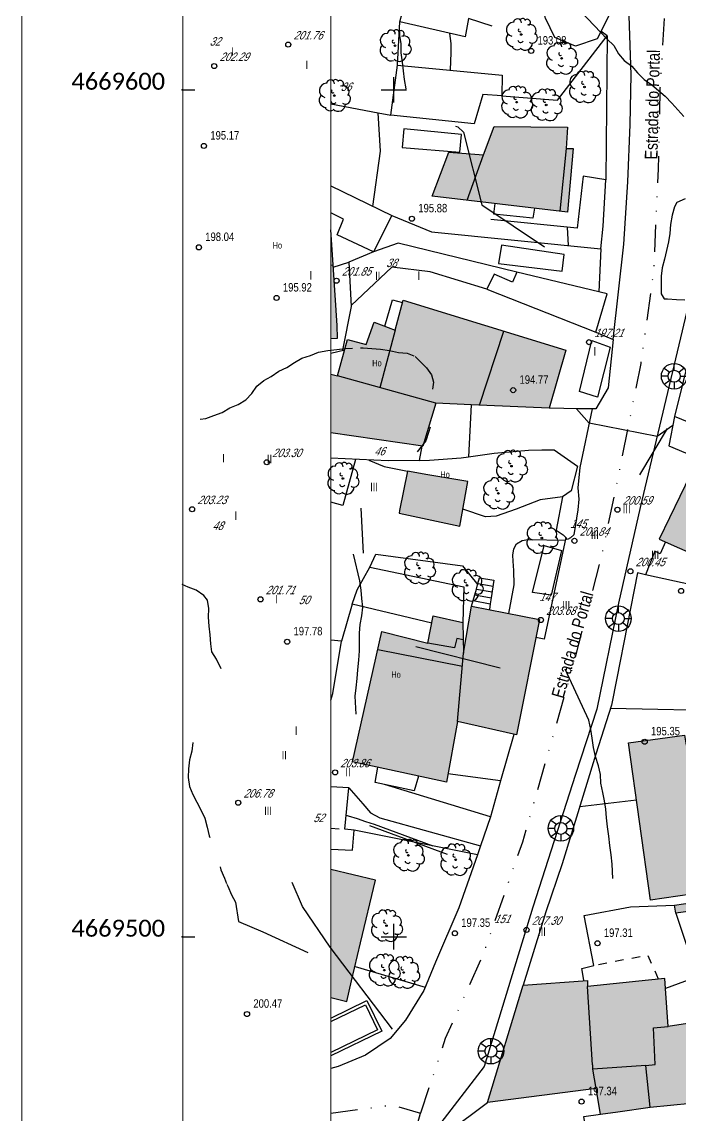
# Model space of a CAD drawing. Header units: metres. Extents: x 523256 to 524015, y 4669220 to 4669814.
# Drawn here: x 523256.1 to 523333.8, y 4669478.9 to 4669608 of the extents above; entities that cross this region are included whole.
import ezdxf
from ezdxf.enums import TextEntityAlignment as Align

# ---------------------------------------------------------------- set-up
doc = ezdxf.new("R2010")
doc.units = ezdxf.units.M
doc.header["$MEASUREMENT"] = 0
doc.header["$PDSIZE"] = -1
doc.linetypes.add('DISCONT', pattern=[2, 1, -1])
doc.linetypes.add('MORSE_D', pattern=[31.75, 12.7, -6.35, 0, -6.35, 0, -6.35])
for name, color, linetype in [('031006 Cota terreno', 9, 'Continuous'), ('031007 Cota edificio', 7, 'Continuous'), ('032011 Curva cada 1 m', 40, 'Continuous'), ('032015 Curva cada 5 m', 34, 'Continuous'), ('033006 Texto cota terreno', 9, 'Continuous'), ('033007 Texto cota edificio', 9, 'Continuous'), ('042013 Piscina', 4, 'Continuous'), ('052001 Edificacion', 2, 'Continuous'), ('052004 Porche Tejavana', 7, 'Continuous'), ('052006 Division alturas', 9, 'Continuous'), ('052007 Medianera principal', 7, 'Continuous'), ('052016 Cobertizo', 7, 'Continuous'), ('052019 Cubierta edificio auxiliar', 9, 'DISCONT'), ('052020 Edificacion alero', 2, 'Continuous'), ('052024 Horreo', 7, 'Continuous'), ('052027 Edificacion por pie_alero', 2, 'Continuous'), ('052028 Edificacion pie nuevo', 2, 'Continuous'), ('053000 Textos varios', 7, 'Continuous'), ('053006 Texto altura edificio', 7, 'Continuous'), ('053009 Texto altura edificio predominante', 7, 'Continuous'), ('063001 Texto via urbana', 7, 'Continuous'), ('063002 Texto portal', 7, 'Continuous'), ('072001 Borde aglomerado u hormigon', 7, 'Continuous'), ('072004 Bordillo Acera', 1, 'Continuous'), ('072013 Escaleras', 1, 'Continuous'), ('072027 Pavimento', 9, 'Continuous'), ('082002 Muro Tapia', 6, 'Continuous'), ('082003 Puerta', 7, 'Continuous'), ('101001 Arbol', 3, 'Continuous'), ('102006 Seto', 3, 'SETO'), ('141001 Farola baculo', 7, 'Continuous'), ('202001 Eje Calle', 254, 'MORSE_D'), ('990001 Sombreados', 7, 'Continuous'), ('992007 Cuadricula', 7, 'Continuous'), ('993007 Textos cuadricula', 7, 'Continuous')]:
    doc.layers.add(name, color=color, linetype=linetype)
doc.layers.add('992006 Lineas cajetin', color=7, linetype='Continuous', lineweight=0)
doc.styles.add('Legend', font='calibri.ttf')
doc.styles.get("Standard").update_dxf_attribs({"font": 'arial.ttf'})
doc.linetypes.add('SETO', pattern='A,0,-1.2,1,[135,GEOGRAMA.SHX,S=0.4,R=0,X=0.5,Y=-0.5],1', length=3.2)

# ---------------------------------------------------------------- blocks, each defined once
blk = doc.blocks.new('COTAP')
at = {"color": 0}
blk.add_circle((0, 0), 0.3, dxfattribs=at)
blk = doc.blocks.new('ARBOL')
at = {"color": 0}
blk.add_circle((0, 0), 0.0939, dxfattribs=at)
for centre, radius, start, end in [((-0.9, 0.61), 0.852, 92.28, 254.58), ((-0.45, 1.37), 0.48, 359.2878, 173.6078), ((0.16, 1.55), 0.336, 23.1565, 160.4665), ((0.7, 1.41), 0.384, 301.578, 139.328), ((-0.15, 0.51), 0.192, 119.14, 310.56), ((1.05, 0.46), 0.708, 319.8556, 114.7656), ((1.31, -0.4), 0.612, 235.5275, 62.0275), ((-0.89, -0.54), 0.888, 142.64, 266.54), ((-0.06, -0.61), 0.336, 189.64, 323.88), ((0.48, -1), 0.852, 224.67, 0.24), ((-0.48, -1.08), 0.72, 213.78, 295.32)]:
    blk.add_arc(centre, radius, start, end, dxfattribs=at)
blk = doc.blocks.new('FAROLAG')
at = {"color": 0}
for p, q in [((0, 0.71), (0, 1.51)), ((-0.71, 0), (-1.51, 0)), ((-1.17, 0.96), (-0.51, 0.49)), ((1.17, 0.95), (0.55, 0.45)), ((0.71, 0), (1.51, 0)), ((-1.17, -0.95), (-0.51, -0.48)), ((0, -0.71), (0, -1.51)), ((1.13, -1), (0.51, -0.49))]:
    blk.add_line(p, q, dxfattribs=at)
for radius in [1.51, 0.71]:
    blk.add_circle((0, 0), radius, dxfattribs=at)

msp = doc.modelspace()

# ---------------------------------------------------------------- hatches: boundary and pattern name
at = {"layer": '990001 Sombreados', "true_color": 0xafafaf}
for points in [[(523311.85849, 4669595.64038), (523320.49849, 4669595.56038), (523320.34849, 4669593.05038), (523321.18849, 4669593.06038), (523320.51849, 4669585.56038), (523304.53849, 4669587.44038), (523306.48849, 4669592.62038), (523310.57849, 4669592.33038)], [(523292.54849, 4669583.46038), (523292.54849, 4669579.30232), (523292.83849, 4669579.33038)], [(523292.54849, 4669579.30232), (523292.83849, 4669579.33038), (523293.30849, 4669572.15038), (523293.33849, 4669570.68038), (523292.54849, 4669570.63806)], [(523293.36849, 4669566.20038), (523294.54849, 4669570.51038), (523296.73849, 4669569.93038), (523297.66849, 4669572.57038), (523300.14849, 4669571.62038), (523301.08849, 4669575.17038), (523320.31849, 4669569.26038), (523318.34849, 4669562.41038), (523309.13849, 4669562.80038), (523304.96849, 4669562.98038)], [(523292.54849, 4669559.50716), (523303.41849, 4669557.91038), (523304.96849, 4669562.98038), (523293.36849, 4669566.20038), (523292.54849, 4669566.39647)], [(523344.64849, 4669549.73038), (523338.14849, 4669543.90038), (523331.30849, 4669546.94038), (523336.19648, 4669557.01133), (523343.44849, 4669553.60038), (523342.63849, 4669551.48038)], [(523304.02849, 4669554.54038), (523301.62849, 4669554.95038), (523300.68849, 4669550.32038), (523300.62849, 4669550.00038), (523307.77849, 4669548.48038), (523308.71849, 4669553.74038)], [(523308.22849, 4669533.46038), (523309.17849, 4669539.02038), (523317.18849, 4669537.46038), (523314.46849, 4669523.83038), (523307.49849, 4669525.39038)], [(523308.22849, 4669533.46038), (523308.14849, 4669537.11038), (523304.63849, 4669537.87038), (523303.99849, 4669534.67038), (523298.58849, 4669536.05038), (523295.13849, 4669520.65038), (523306.20849, 4669518.25038), (523307.49849, 4669525.39038)], [(523330.28849, 4669504.31038), (523327.70849, 4669522.88038), (523334.31849, 4669523.80038), (523334.48849, 4669522.60038), (523338.66849, 4669523.18038), (523341.34849, 4669503.88038), (523333.27849, 4669502.76038), (523333.14849, 4669503.73038), (523335.26849, 4669504.03038), (523335.13849, 4669505.02038)], [(523292.54849, 4669507.92215), (523292.54849, 4669492.8116), (523294.43849, 4669492.36038), (523295.01849, 4669494.79038), (523296.07849, 4669499.27038), (523297.82849, 4669506.67038)], [(523322.86849, 4669494.13038), (523322.84849, 4669494.13038), (523323.43849, 4669484.87038), (523323.50849, 4669484.88038), (523323.49849, 4669484.34038), (523323.87849, 4669482.07038), (523311.04849, 4669480.42038), (523315.25849, 4669494.27038), (523322.85849, 4669494.82038)], [(523322.86849, 4669494.13038), (523330.07849, 4669494.88038), (523331.99849, 4669495.08038), (523332.07849, 4669493.87038), (523332.36849, 4669489.40038), (523336.92849, 4669490.11038), (523337.06849, 4669488.52038), (523346.48849, 4669491.22038), (523348.10849, 4669483.11038), (523337.93849, 4669481.30038), (523337.99849, 4669480.61038), (523337.44849, 4669480.56038), (523330.25849, 4669479.88038), (523326.43849, 4669479.33038), (523324.37849, 4669479.04038), (523323.87849, 4669482.07038), (523323.49849, 4669484.34038), (523323.50849, 4669484.88038), (523323.43849, 4669484.87038), (523322.84849, 4669494.13038)]]:
    msp.add_hatch(color=253, dxfattribs=at).paths.add_polyline_path(points, flags=0)

# ---------------------------------------------------------------- linework, layer by layer
at = {"layer": '032011 Curva cada 1 m'}
for points, elevation in [([(523319.01, 4669612.51), (523325.19, 4669605.97), (523325.96, 4669605.22), (523326.53, 4669604.22), (523327.2, 4669603.45), (523328.11, 4669602.79), (523328.76, 4669601.99), (523329.57, 4669601.19), (523330.47, 4669600.57), (523331.25, 4669599.91), (523332.03, 4669599.24), (523332.8, 4669598.42), (523333.51, 4669597.63), (523334.25, 4669596.82)], 193), ([(523300.62, 4669607.31), (523300.69, 4669606.4), (523300.82, 4669605.4), (523300.83, 4669604.34), (523300.97, 4669603.26), (523301.11, 4669602.22), (523301.23, 4669601.22), (523301.43, 4669600.12), (523301.45, 4669600.07)], 194), ([(523307.3, 4669595.69), (523307.56, 4669595.6), (523308.23, 4669594.99), (523310.39, 4669586.41), (523317.78, 4669581.43)], 194), ([(523334.39, 4669587.11), (523333.42, 4669586.68), (523333.13, 4669586.16), (523332.85, 4669585.17), (523332.67, 4669584.07), (523332.59, 4669583.04), (523332.44, 4669582.02), (523332.19, 4669581.03), (523331.96, 4669579.99), (523331.66, 4669578.97), (523331.57, 4669577.97), (523331.56, 4669576.92), (523331.57, 4669575.9), (523331.93, 4669575.29), (523332.32, 4669575.3), (523333.35, 4669575.24), (523334.35, 4669575.21)], 193), ([(523277.16, 4669561.09), (523277.81, 4669561.19), (523278.76, 4669561.53), (523279.73, 4669561.88), (523280.63, 4669562.44), (523281.61, 4669562.83), (523282.54, 4669563.37), (523283.26, 4669564.15), (523283.85, 4669565), (523284.64, 4669565.67), (523285.53, 4669566.14), (523286.41, 4669566.76), (523287.37, 4669567.21), (523288.26, 4669567.8), (523289.14, 4669568.29), (523290.17, 4669568.62), (523291.11, 4669569), (523292.22, 4669569.22), (523293.26, 4669569.31), (523294.27, 4669569.44), (523295.14, 4669569.49)], 196), ([(523296.06, 4669569.51), (523296.37, 4669569.51), (523297.42, 4669569.44), (523298.43, 4669569.35), (523299.48, 4669569.19), (523300.54, 4669568.99), (523301.56, 4669568.89), (523302.35, 4669568.58)], 196), ([(523302.53, 4669568.5), (523303.11, 4669567.9), (523303.84, 4669567.16), (523304.46, 4669566.33), (523304.68, 4669565.47), (523304.56, 4669564.64)], 196), ([(523304.29, 4669560.17), (523304.08, 4669559.52), (523303.79, 4669558.55), (523302.77, 4669557.26)], 196), ([(523332.25, 4669559.99), (523328.99, 4669554.52)], 194), ([(523296.42, 4669545.27), (523296.16, 4669550.61)], 196), ([(523295.54, 4669526.26), (523295.43, 4669528.39), (523295.55, 4669529.39), (523295.66, 4669530.49), (523295.76, 4669531.49), (523295.86, 4669532.64), (523295.94, 4669533.73), (523295.94, 4669534.78), (523295.94, 4669535.84), (523296.04, 4669536.86), (523296.24, 4669537.9), (523296.33, 4669538.92), (523296.23, 4669539.92), (523296.15, 4669540.92), (523295.97, 4669542), (523295.26, 4669545.16)], 197), ([(523279.64, 4669531.62), (523279.07, 4669532.75), (523278.53, 4669533.63), (523278.39, 4669534.58), (523278.32, 4669535.63), (523278.19, 4669536.68), (523278.14, 4669537.73), (523278.15, 4669538.75), (523278.01, 4669539.75), (523277.57, 4669540.28), (523276.67, 4669540.9), (523275.73, 4669541.28), (523275, 4669541.58268)], 198), ([(523312.55, 4669531.69), (523302.58, 4669534.24)], 196), ([(523325.85, 4669506.88), (523325.77, 4669508.57), (523325.67, 4669509.66), (523325.51, 4669510.75), (523325.37, 4669511.87), (523325.24, 4669512.96), (523325.12, 4669514.03), (523325.04, 4669515.05), (523324.87, 4669516.05), (523324.67, 4669517.03), (523324.45, 4669518.13), (523324.38, 4669519.16), (523324.16, 4669520.18), (523323.81, 4669521.27), (523323.56, 4669522.34), (523323.41, 4669523.45), (523323.24, 4669524.47), (523323.02, 4669525.57), (523320.24, 4669531.6)], 196), ([(523276.29, 4669522.91), (523276.14, 4669521.89), (523275.87, 4669520.89), (523275.78, 4669519.8), (523275.74, 4669518.8), (523275.89, 4669517.75), (523276.29, 4669516.79), (523276.73, 4669515.87), (523277.26, 4669514.9), (523277.7, 4669513.99), (523277.97, 4669512.92), (523278.2, 4669511.92), (523278.27, 4669511.7)], 199), ([(523306.34, 4669509.69), (523297.17, 4669513.08)], 197), ([(523279.5, 4669508.24), (523279.59, 4669507.89), (523280, 4669506.91), (523280.26, 4669506.28)], 199), ([(523280.3, 4669506.19), (523280.4, 4669505.96), (523280.83, 4669504.96), (523281.33, 4669504.09), (523281.67, 4669501.79), (523284.54, 4669500.57), (523289.87, 4669498.15)], 199), ([(523299.83, 4669489.09), (523292.48, 4669498.77), (523289.21, 4669503.57), (523288.01, 4669506.39)], 198)]:
    msp.add_lwpolyline(points, dxfattribs=dict(at, elevation=elevation))
at = {"layer": '032015 Curva cada 5 m'}
for points, elevation in [([(523306.67849, 4669602.30038), (523306.75849, 4669604.40038), (523306.76849, 4669605.47038), (523306.62849, 4669606.65038)], 195), ([(523320.60849, 4669581.59038), (523320.50849, 4669583.78038)], 195), ([(523332.91849, 4669560.35038), (523331.07849, 4669559.06038), (523323.05849, 4669560.63038), (523321.57849, 4669562.33038)], 195), ([(523294.37849, 4669514.36038), (523294.61849, 4669514.27038), (523295.67849, 4669513.97038), (523296.64849, 4669513.59038), (523297.66849, 4669513.28038), (523304.59849, 4669510.71038)], 200)]:
    msp.add_lwpolyline(points, dxfattribs=dict(at, elevation=elevation))
at = {"layer": '042013 Piscina', "flags": 128}
msp.add_lwpolyline([(523292.54849, 4669489.97877), (523296.64849, 4669491.97038), (523298.08849, 4669489.01038), (523292.54849, 4669486.32353)], dxfattribs=at)
at = {"layer": '052001 Edificacion', "flags": 128}
msp.add_lwpolyline([(523324.37849, 4669479.04038), (523323.87849, 4669482.07038)], dxfattribs=at)
at = {"layer": '052004 Porche Tejavana', "flags": 128}
for points in [[(523325.33849, 4669608.65038), (523323.98849, 4669605.99038), (523321.43849, 4669605.16038), (523319.00849, 4669606.17038), (523317.88849, 4669608.46038), (523317.60849, 4669609.65038), (523319.07849, 4669612.22038), (523321.03849, 4669612.78038), (523322.97849, 4669612.73038), (523324.65849, 4669611.53038), (523325.33849, 4669608.65038)], [(523299.62849, 4669596.99038), (523300.42849, 4669602.89038), (523312.78849, 4669601.73038), (523312.74849, 4669599.29038), (523310.51849, 4669599.42038), (523309.47849, 4669595.99038), (523299.62849, 4669596.99038)], [(523292.54849, 4669588.63238), (523299.75849, 4669585.15038), (523297.60849, 4669580.86038), (523293.29849, 4669582.87038), (523294.06849, 4669584.71038), (523292.54849, 4669585.45207)], [(523316.61849, 4669586.02038), (523316.42849, 4669584.84038), (523311.79849, 4669585.32038), (523311.97849, 4669586.57038)], [(523292.85849, 4669579.03038), (523294.68849, 4669579.63038), (523294.96849, 4669574.41038), (523293.94849, 4669569.23038)], [(523310.99849, 4669576.46038), (523323.84849, 4669571.37038), (523325.18849, 4669575.89038), (523314.53849, 4669578.47038), (523314.01849, 4669577.26038), (523311.83849, 4669578.23038), (523310.99849, 4669576.46038)], [(523309.13849, 4669562.80038), (523308.82849, 4669556.66038)], [(523337.47849, 4669559.64038), (523333.11849, 4669561.41038), (523332.45849, 4669557.95038), (523335.93849, 4669556.48038)], [(523303.04849, 4669556.24038), (523303.32849, 4669557.92038)], [(523303.04849, 4669556.24038), (523304.19849, 4669556.25038), (523307.94849, 4669556.54038), (523308.82849, 4669556.66038)], [(523302.91849, 4669518.96038), (523302.41849, 4669517.21038), (523297.79849, 4669518.20038), (523298.10849, 4669520.01038)]]:
    msp.add_lwpolyline(points, dxfattribs=at)
at = {"layer": '052006 Division alturas', "flags": 128}
for points in [[(523320.34849, 4669593.05038), (523319.59849, 4669585.67038)], [(523308.66849, 4669586.95038), (523310.57849, 4669592.33038)], [(523300.14849, 4669571.62038), (523298.34849, 4669564.82038)], [(523310.12849, 4669562.76038), (523312.98849, 4669571.51038)], [(523308.19849, 4669535.05038), (523307.44849, 4669535.21038), (523307.17849, 4669534.09038), (523303.99849, 4669534.67038)], [(523298.10849, 4669533.89038), (523308.08849, 4669531.93038)], [(523329.74849, 4669484.80038), (523330.85849, 4669484.89038), (523330.65849, 4669489.25038), (523332.36849, 4669489.40038)], [(523329.74849, 4669484.80038), (523323.49849, 4669484.34038)], [(523330.25849, 4669479.88038), (523329.74849, 4669484.80038)]]:
    msp.add_lwpolyline(points, dxfattribs=at)
at = {"layer": '052007 Medianera principal', "flags": 128}
for points in [[(523292.54849, 4669579.30232), (523292.83849, 4669579.33038)], [(523304.96849, 4669562.98038), (523293.36849, 4669566.20038)], [(523307.49849, 4669525.39038), (523308.22849, 4669533.46038)], [(523323.87849, 4669482.07038), (523323.49849, 4669484.34038), (523323.50849, 4669484.88038), (523323.43849, 4669484.87038), (523322.84849, 4669494.13038), (523322.86849, 4669494.13038)]]:
    msp.add_lwpolyline(points, dxfattribs=at)
at = {"layer": '052016 Cobertizo', "flags": 128}
for points in [[(523292.54849, 4669568.89792), (523294.21849, 4669569.30038)], [(523304.46849, 4669537.00038), (523295.07849, 4669539.25038), (523295.67849, 4669540.97038), (523297.18849, 4669543.62038), (523308.24849, 4669541.31038), (523308.14849, 4669537.11038)], [(523314.17849, 4669523.89038), (523312.57849, 4669518.39038), (523306.38849, 4669519.23038)], [(523294.67849, 4669517.58038), (523292.54849, 4669517.7073)], [(523292.54849, 4669510.35079), (523295.10849, 4669510.22038), (523295.31849, 4669512.59038), (523294.21849, 4669512.68038), (523294.67849, 4669517.58038)], [(523322.43849, 4669494.87038), (523322.20849, 4669496.23038), (523323.61849, 4669496.59038), (523322.45849, 4669502.52038), (523327.91849, 4669503.54038)], [(523327.91849, 4669503.54038), (523333.14849, 4669503.73038)], [(523333.27849, 4669502.76038), (523335.79849, 4669495.27038), (523332.07849, 4669493.87038)], [(523322.89849, 4669475.85038), (523322.42849, 4669478.77038), (523324.37849, 4669479.04038)]]:
    msp.add_lwpolyline(points, dxfattribs=at)
at = {"layer": '052019 Cubierta edificio auxiliar', "flags": 128}
for points in [[(523292.54849, 4669512.81546), (523294.21849, 4669512.68038)], [(523331.25849, 4669495.00038), (523329.97849, 4669497.79038), (523323.61849, 4669496.59038)]]:
    msp.add_lwpolyline(points, dxfattribs=at)
at = {"layer": '052020 Edificacion alero', "flags": 128}
for points in [[(523311.85849, 4669595.64038), (523320.49849, 4669595.56038), (523320.34849, 4669593.05038), (523321.18849, 4669593.06038), (523320.51849, 4669585.56038), (523304.53849, 4669587.44038), (523306.48849, 4669592.62038), (523310.57849, 4669592.33038), (523311.85849, 4669595.64038)], [(523293.36849, 4669566.20038), (523294.54849, 4669570.51038), (523296.73849, 4669569.93038), (523297.66849, 4669572.57038), (523300.14849, 4669571.62038), (523301.08849, 4669575.17038), (523320.31849, 4669569.26038), (523318.34849, 4669562.41038)], [(523292.54849, 4669566.39647), (523293.36849, 4669566.20038)], [(523304.96849, 4669562.98038), (523303.41849, 4669557.91038), (523292.54849, 4669559.50716)], [(523309.13849, 4669562.80038), (523304.96849, 4669562.98038)], [(523308.22849, 4669533.46038), (523309.17849, 4669539.02038), (523317.18849, 4669537.46038)], [(523307.49849, 4669525.39038), (523306.20849, 4669518.25038), (523295.13849, 4669520.65038), (523298.58849, 4669536.05038), (523303.99849, 4669534.67038), (523304.63849, 4669537.87038), (523308.14849, 4669537.11038), (523308.22849, 4669533.46038)], [(523317.18849, 4669537.46038), (523314.46849, 4669523.83038), (523307.49849, 4669525.39038)], [(523330.28849, 4669504.31038), (523327.70849, 4669522.88038), (523334.31849, 4669523.80038), (523334.48849, 4669522.60038), (523338.66849, 4669523.18038), (523341.34849, 4669503.88038), (523333.27849, 4669502.76038), (523333.14849, 4669503.73038), (523335.26849, 4669504.03038), (523335.13849, 4669505.02038), (523330.28849, 4669504.31038)], [(523315.25849, 4669494.27038), (523322.85849, 4669494.82038), (523322.86849, 4669494.13038)]]:
    msp.add_lwpolyline(points, dxfattribs=at)
at = {"layer": '052024 Horreo', "flags": 128}
for points in [[(523307.97849, 4669594.70038), (523301.18849, 4669595.37038), (523300.98849, 4669593.16038), (523307.79849, 4669592.63038), (523307.97849, 4669594.70038)], [(523320.08849, 4669580.55038), (523312.70849, 4669581.64038), (523312.35849, 4669579.48038), (523319.88849, 4669578.56038), (523320.08849, 4669580.55038)], [(523325.54849, 4669569.62038), (523324.02849, 4669563.69038), (523321.92849, 4669564.38038), (523323.38849, 4669570.38038), (523325.54849, 4669569.62038)], [(523318.57849, 4669540.31038), (523316.35849, 4669540.64038), (523317.75849, 4669546.19038), (523319.80849, 4669545.61038), (523318.57849, 4669540.31038)]]:
    msp.add_lwpolyline(points, dxfattribs=at)
at = {"layer": '052027 Edificacion por pie_alero', "flags": 128}
for points in [[(523292.83849, 4669579.33038), (523292.54849, 4669583.46038)], [(523292.54849, 4669570.63806), (523293.33849, 4669570.68038), (523293.30849, 4669572.15038), (523292.83849, 4669579.33038)], [(523304.02849, 4669554.54038), (523301.62849, 4669554.95038), (523300.68849, 4669550.32038), (523300.62849, 4669550.00038), (523307.77849, 4669548.48038), (523308.71849, 4669553.74038), (523304.02849, 4669554.54038)], [(523292.54849, 4669492.8116), (523294.43849, 4669492.36038), (523295.01849, 4669494.79038), (523296.07849, 4669499.27038), (523297.82849, 4669506.67038), (523292.54849, 4669507.92215)], [(523324.37849, 4669479.04038), (523326.43849, 4669479.33038), (523330.25849, 4669479.88038), (523337.44849, 4669480.56038), (523337.99849, 4669480.61038), (523337.93849, 4669481.30038), (523348.10849, 4669483.11038), (523346.48849, 4669491.22038), (523337.06849, 4669488.52038), (523336.92849, 4669490.11038), (523332.36849, 4669489.40038), (523332.07849, 4669493.87038), (523331.99849, 4669495.08038), (523330.07849, 4669494.88038), (523322.86849, 4669494.13038)]]:
    msp.add_lwpolyline(points, dxfattribs=at)
at = {"layer": '052028 Edificacion pie nuevo', "flags": 128}
for points in [[(523318.34849, 4669562.41038), (523309.13849, 4669562.80038)], [(523336.19648, 4669557.01133), (523331.30849, 4669546.94038), (523338.14849, 4669543.90038)], [(523323.87849, 4669482.07038), (523311.04849, 4669480.42038), (523315.25849, 4669494.27038)]]:
    msp.add_lwpolyline(points, dxfattribs=at)
at = {"layer": '072001 Borde aglomerado u hormigon', "flags": 128}
for points in [[(523325.90849, 4669570.50038), (523327.14849, 4669581.78038), (523327.62849, 4669589.12038), (523327.88849, 4669595.89038), (523328.00849, 4669601.76038), (523327.76849, 4669608.74038), (523327.19849, 4669609.72038), (523327.06849, 4669612.95038), (523326.50849, 4669613.52038)], [(523323.40849, 4669562.31038), (523321.96849, 4669555.39038), (523321.70849, 4669552.98038), (523321.82849, 4669551.64038), (523321.73849, 4669550.38038), (523321.25849, 4669547.45038), (523320.85849, 4669547.08038), (523320.51849, 4669546.88038), (523320.31849, 4669547.13038)]]:
    msp.add_lwpolyline(points, dxfattribs=at)
at = {"layer": '072004 Bordillo Acera', "flags": 128}
for points in [[(523336.09849, 4669573.16038), (523334.58849, 4669573.84038), (523329.08849, 4669550.69038), (523326.50849, 4669539.38038), (523323.97849, 4669526.85038), (523321.44849, 4669519.14038), (523316.40849, 4669503.48038), (523310.64849, 4669484.68038), (523305.56849, 4669478.01038), (523304.53849, 4669474.50038), (523301.76849, 4669461.42038), (523299.98849, 4669451.13038), (523299.35849, 4669447.07038), (523299.16849, 4669443.63038), (523299.21849, 4669440.40038), (523299.49849, 4669437.39038), (523300.38849, 4669434.48038), (523301.88849, 4669435.14038)], [(523335.17849, 4669569.67038), (523333.11849, 4669561.41038)], [(523292.54849, 4669490.37971), (523296.81849, 4669492.45038), (523298.56849, 4669488.84038), (523292.54849, 4669485.92525)], [(523306.37849, 4669476.90038), (523311.04849, 4669480.42038)]]:
    msp.add_lwpolyline(points, dxfattribs=at)
at = {"layer": '072013 Escaleras', "flags": 128}
for points in [[(523299.82849, 4669575.21038), (523301.01849, 4669574.89038)], [(523309.74123, 4669541.01991), (523309.92986, 4669541.69015)], [(523309.92986, 4669541.69015), (523310.11849, 4669542.36038), (523311.81849, 4669542.09038), (523311.4943, 4669540.00116)], [(523309.92986, 4669541.69015), (523311.70849, 4669541.39038)], [(523309.17849, 4669539.02038), (523309.74123, 4669541.01991)], [(523309.55849, 4669540.36038), (523311.4943, 4669540.00116)], [(523309.74123, 4669541.01991), (523311.59849, 4669540.70038)], [(523311.4943, 4669540.00116), (523311.38715, 4669539.31064)], [(523309.36849, 4669539.69038), (523311.38715, 4669539.31064)], [(523311.38715, 4669539.31064), (523311.27849, 4669538.61038)]]:
    msp.add_lwpolyline(points, dxfattribs=at)
at = {"layer": '072027 Pavimento', "flags": 128}
for points in [[(523295.47849, 4669556.35038), (523293.97849, 4669550.90038), (523292.54849, 4669551.29954)], [(523297.03849, 4669556.28038), (523298.84849, 4669555.50038), (523301.62849, 4669554.95038)], [(523313.58849, 4669538.16038), (523314.20849, 4669541.56038), (523314.16849, 4669543.25038), (523314.07849, 4669544.32038), (523314.05849, 4669545.05038), (523314.16849, 4669545.79038), (523314.47849, 4669546.37038), (523315.14849, 4669546.76038), (523315.82849, 4669546.88038), (523320.25849, 4669546.83038)], [(523297.18849, 4669543.62038), (523297.85849, 4669545.17038), (523308.10849, 4669543.77038), (523309.89849, 4669541.56038)], [(523292.54849, 4669527.94425), (523292.79849, 4669528.71038), (523293.83849, 4669534.91038)], [(523294.67849, 4669517.58038), (523296.33849, 4669515.68038), (523297.24849, 4669514.63038), (523298.35849, 4669514.03038), (523310.24849, 4669510.71038)], [(523311.42849, 4669514.15038), (523298.89849, 4669517.96038)]]:
    msp.add_lwpolyline(points, dxfattribs=at)
at = {"layer": '082002 Muro Tapia', "flags": 128}
for points in [[(523311.59849, 4669607.52038), (523308.82849, 4669608.40038), (523308.40849, 4669606.25038), (523300.71849, 4669608.00038), (523300.98849, 4669609.02038)], [(523312.74849, 4669599.29038), (523319.30849, 4669598.76038), (523325.17849, 4669606.35038)], [(523292.54849, 4669598.31907), (523298.14864, 4669597.2681)], [(523297.51849, 4669586.23038), (523298.43849, 4669592.73038), (523298.14864, 4669597.2681)], [(523298.14864, 4669597.2681), (523299.62849, 4669596.99038)], [(523322.33849, 4669589.80038), (523321.64849, 4669583.67038), (523311.45849, 4669584.69038)], [(523324.44849, 4669581.21038), (523324.72849, 4669583.88038)], [(523314.53849, 4669578.47038), (523300.49849, 4669581.88038), (523297.60849, 4669580.86038), (523294.68849, 4669579.63038)], [(523310.99849, 4669576.46038), (523304.30849, 4669578.48038), (523299.77849, 4669579.05038), (523294.95849, 4669574.53038)], [(523298.92849, 4669572.09038), (523299.82849, 4669575.21038)], [(523323.84849, 4669571.37038), (523325.90849, 4669570.50038), (523325.30849, 4669564.82038), (523323.83849, 4669562.31038), (523321.80849, 4669562.32038)], [(523308.82849, 4669556.66038), (523311.84849, 4669557.07038), (523315.90849, 4669557.46038), (523317.46849, 4669557.49038), (523318.93849, 4669557.50038), (523321.68849, 4669555.55038), (523320.94849, 4669552.65038), (523319.91849, 4669551.95038), (523317.25849, 4669551.59038), (523314.44849, 4669550.48038), (523312.06849, 4669549.63038), (523310.80849, 4669549.57038), (523308.13849, 4669550.49038)], [(523303.04849, 4669556.24038), (523299.34849, 4669556.18038), (523292.54849, 4669556.48669)], [(523319.14849, 4669547.99038), (523319.97849, 4669547.43038), (523320.31849, 4669547.13038), (523317.74849, 4669535.14038), (523316.75849, 4669535.33038)], [(523332.05849, 4669546.61038), (523331.42849, 4669545.21038), (523330.82849, 4669545.53038), (523329.71868, 4669542.74085)], [(523338.14849, 4669543.90038), (523335.29849, 4669541.51038), (523329.71868, 4669542.74085)], [(523329.71868, 4669542.74085), (523328.76849, 4669542.95038), (523326.33849, 4669530.51038)], [(523295.07849, 4669539.25038), (523293.83849, 4669534.91038), (523292.54849, 4669535.01231)], [(523340.48849, 4669526.64038), (523325.58849, 4669526.96038)], [(523323.83849, 4669521.53038), (523319.85849, 4669508.61038)], [(523312.57849, 4669518.39038), (523311.42849, 4669514.15038)], [(523328.64849, 4669516.13038), (523321.93849, 4669515.35038)], [(523309.8764, 4669509.6508), (523295.31849, 4669512.58038)], [(523310.24849, 4669510.71038), (523309.8764, 4669509.6508)], [(523309.8764, 4669509.6508), (523307.68849, 4669503.42038), (523304.92849, 4669496.99038), (523303.54849, 4669493.63038), (523301.39849, 4669490.16038), (523299.56849, 4669487.96038), (523296.64849, 4669486.01038), (523293.43849, 4669484.66038), (523292.54849, 4669484.44574)], [(523317.94849, 4669502.92038), (523315.25849, 4669494.27038)], [(523295.41849, 4669496.47038), (523303.71849, 4669494.05038)]]:
    msp.add_lwpolyline(points, dxfattribs=at)
at = {"layer": '082003 Puerta', "flags": 128}
for points in [[(523324.72849, 4669583.88038), (523325.03849, 4669589.35038)], [(523324.44849, 4669581.21038), (523324.18849, 4669576.13038)], [(523321.80849, 4669562.32038), (523318.34849, 4669562.41038)], [(523319.91849, 4669551.95038), (523319.14849, 4669547.99038)], [(523326.33849, 4669530.51038), (523325.70849, 4669527.33038), (523323.83849, 4669521.53038)], [(523311.42849, 4669514.15038), (523310.24849, 4669510.71038)], [(523319.85849, 4669508.61038), (523317.94849, 4669502.92038)]]:
    msp.add_lwpolyline(points, dxfattribs=at)
at = {"layer": '102006 Seto', "flags": 128}
for points in [[(523300.42849, 4669602.89038), (523300.71849, 4669608.00038)], [(523325.17849, 4669606.35038), (523325.03849, 4669589.35038), (523322.33849, 4669589.80038)], [(523325.17849, 4669606.35038), (523324.44849, 4669606.90038)], [(523299.75849, 4669585.15038), (523304.43849, 4669583.20038), (523324.44849, 4669581.21038)]]:
    msp.add_lwpolyline(points, dxfattribs=at)
at = {"layer": '202001 Eje Calle', "ltscale": 0.25, "flags": 128}
for points in [[(523332.16849, 4669616.55038), (523332.16849, 4669612.75038), (523331.41849, 4669600.24038), (523331.19849, 4669590.64038), (523330.66849, 4669578.63038), (523329.14849, 4669567.69038), (523326.40849, 4669553.99038), (523324.51849, 4669545.02038), (523320.94849, 4669531.31038), (523315.17849, 4669511.17038), (523310.55849, 4669497.99038), (523306.07849, 4669487.96038), (523303.15849, 4669479.18038)], [(523555.17512, 4669297.00038), (523547.92849, 4669300.60038), (523543.07849, 4669305.40038), (523540.39849, 4669311.37038), (523540.35849, 4669312.00038), (523539.96849, 4669318.03038), (523540.33849, 4669328.21038), (523542.07849, 4669338.61038), (523543.07849, 4669346.29038), (523543.07849, 4669355.82038), (523542.76849, 4669363.79038), (523541.77849, 4669373.72038), (523541.02849, 4669382.87038), (523539.65849, 4669391.40038), (523538.55849, 4669399.82038), (523537.07849, 4669413.67038), (523535.01849, 4669422.51038), (523532.40849, 4669426.25038), (523528.60849, 4669428.99038), (523523.63849, 4669435.28038), (523512.94849, 4669449.31038), (523505.04849, 4669458.46038), (523497.96849, 4669466.16038), (523487.88849, 4669477.67038), (523483.03849, 4669482.22038), (523478.80849, 4669484.83038), (523475.56849, 4669485.89038), (523471.58849, 4669486.70038), (523469.52849, 4669486.52038), (523466.54849, 4669485.77038), (523462.03849, 4669481.23038), (523451.64849, 4669466.22038), (523448.09849, 4669460.50038), (523445.66849, 4669456.76038), (523438.71849, 4669448.50038), (523435.29849, 4669445.52038), (523431.07849, 4669443.15038), (523418.32849, 4669436.68038), (523410.00849, 4669432.97038), (523404.72849, 4669430.94038), (523400.10849, 4669428.70038), (523397.86849, 4669425.06038), (523393.80849, 4669415.67038), (523388.76849, 4669402.25038), (523384.98849, 4669394.83038), (523381.90849, 4669389.79038), (523376.58849, 4669381.94038), (523371.54849, 4669375.08038), (523366.08849, 4669369.19038), (523361.74849, 4669366.39038), (523357.82849, 4669365.13038), (523354.60849, 4669365.83038), (523349.56849, 4669368.35038), (523346.34849, 4669370.59038), (523343.40849, 4669373.40038), (523341.43849, 4669376.79038), (523339.15849, 4669381.72038), (523336.80849, 4669389.85038), (523334.06849, 4669397.22038), (523331.02849, 4669402.91038), (523326.09849, 4669407.62038), (523321.49849, 4669411.61038), (523313.97849, 4669416.70038), (523310.63849, 4669418.68038), (523306.14849, 4669423.54038), (523302.04849, 4669429.01038), (523298.93849, 4669434.64038), (523297.79849, 4669439.12038), (523297.33849, 4669444.89038), (523298.78849, 4669454.64038), (523300.75849, 4669465.66038), (523301.82849, 4669474.39038), (523303.15849, 4669479.18038)], [(523292.54849, 4669479.15885), (523299.80849, 4669480.13038), (523303.15849, 4669479.18038)]]:
    msp.add_lwpolyline(points, dxfattribs=at)
at = {"layer": '992006 Lineas cajetin'}
for points in [[(523256.09698, 4669814.00077), (524015.09698, 4669814.00077), (524015.09698, 4669220.0041), (523256.09698, 4669220.0041)], [(523275.09038, 4669809.00077), (524010.09698, 4669809.00077), (524010.09698, 4669287.31977), (523275.09038, 4669287.31977)]]:
    msp.add_lwpolyline(points, close=True, dxfattribs=at)
msp.add_lwpolyline([(523292.54849, 4669297.00038), (523292.54849, 4669797.00038)], dxfattribs=at)
at = {"layer": '992007 Cuadricula'}
for points in [[(523300, 4669598.5), (523300, 4669601.5)], [(523275, 4669600), (523276.5, 4669600)], [(523298.5, 4669600), (523301.5, 4669600)], [(523300, 4669498.5), (523300, 4669501.5)], [(523275, 4669500), (523276.5, 4669500)], [(523298.5, 4669500), (523301.5, 4669500)]]:
    msp.add_lwpolyline(points, dxfattribs=at)
at = {"layer": '993007 Textos cuadricula'}
for p in [(523275, 4669600), (523275, 4669500)]:
    msp.add_point(p, dxfattribs=at)

# ---------------------------------------------------------------- block references
at = {"layer": '031006 Cota terreno'}
for p in [(523316.21, 4669604.58, 193.08), (523277.59, 4669593.36, 195.17), (523302.14, 4669584.77, 195.88), (523276.99, 4669581.39, 198.04), (523286.16, 4669575.42, 195.92), (523314.09, 4669564.53, 194.77), (523287.41, 4669534.83, 197.78), (523329.61, 4669523.02, 195.35), (523307.21, 4669500.41, 197.35), (523324.04, 4669499.22, 197.31), (523282.67, 4669490.86, 200.47), (523322.17, 4669480.53, 197.34)]:
    msp.add_blockref('COTAP', p, dxfattribs=at)
at = {"layer": '031007 Cota edificio'}
for p in [(523287.54, 4669605.33, 201.76), (523278.81, 4669602.79, 202.29), (523293.25, 4669577.45, 201.85), (523323.04, 4669570.19, 197.21), (523285.01, 4669556.02, 203.3), (523276.19, 4669550.47, 203.23), (523326.39, 4669550.41, 200.59), (523321.32, 4669546.74, 202.84), (523327.92, 4669543.14, 200.45), (523284.26, 4669539.83, 201.71), (523333.91, 4669540.82, 198.09), (523317.37, 4669537.39, 203.68), (523293.06, 4669519.39, 203.86), (523281.64, 4669515.82, 206.78), (523315.66, 4669500.8, 207.3)]:
    msp.add_blockref('COTAP', p, dxfattribs=at)
at = {"layer": '101001 Arbol'}
for p in [(523315.03849, 4669606.52038), (523300.14849, 4669605.19038), (523319.80849, 4669603.70038), (523322.50849, 4669600.32038), (523292.96849, 4669599.31038), (523314.49849, 4669598.53038), (523317.98849, 4669598.20038), (523313.88849, 4669555.55038), (523293.98849, 4669554.10038), (523312.34849, 4669552.34038), (523317.47849, 4669547.07038), (523303.01849, 4669543.51038), (523308.64849, 4669541.47038), (523301.71849, 4669509.60038), (523307.30849, 4669509.08038), (523299.13849, 4669501.29038), (523298.86849, 4669496.05038), (523301.16849, 4669495.77038)]:
    msp.add_blockref('ARBOL', p, dxfattribs=at)
at = {"layer": '141001 Farola baculo'}
for p in [(523333.08849, 4669566.17038), (523326.50849, 4669537.55038), (523319.71849, 4669512.79038), (523311.45849, 4669486.48038)]:
    msp.add_blockref('FAROLAG', p, dxfattribs=at)

# ---------------------------------------------------------------- texts
at = {"layer": '033006 Texto cota terreno', "width": 0.8}
for s, p in [('193.08', (523316.96, 4669605.33, 193.08)), ('195.17', (523278.34, 4669594.11, 195.17)), ('195.88', (523302.89, 4669585.52, 195.88)), ('198.04', (523277.74, 4669582.14, 198.04)), ('195.92', (523286.91, 4669576.17, 195.92)), ('194.77', (523314.84, 4669565.28, 194.77)), ('197.78', (523288.16, 4669535.58, 197.78)), ('195.35', (523330.36, 4669523.77, 195.35)), ('197.35', (523307.96, 4669501.16, 197.35)), ('197.31', (523324.79, 4669499.97, 197.31)), ('200.47', (523283.42, 4669491.61, 200.47)), ('197.34', (523322.92, 4669481.28, 197.34))]:
    msp.add_text(s, height=1, dxfattribs=at).set_placement(p)
at = {"layer": '033007 Texto cota edificio', "oblique": 25, "width": 0.8}
for s, p in [('201.76', (523288.14, 4669605.93, 201.76)), ('202.29', (523279.41, 4669603.39, 202.29)), ('201.85', (523293.85, 4669578.05, 201.85)), ('197.21', (523323.64, 4669570.79, 197.21)), ('203.30', (523285.61, 4669556.62, 203.3)), ('203.23', (523276.79, 4669551.07, 203.23)), ('200.59', (523326.99, 4669551.01, 200.59)), ('202.84', (523321.92, 4669547.34, 202.84)), ('200.45', (523328.52, 4669543.74, 200.45)), ('201.71', (523284.86, 4669540.43, 201.71)), ('203.68', (523317.97, 4669537.99, 203.68)), ('203.86', (523293.66, 4669519.99, 203.86)), ('206.78', (523282.24, 4669516.42, 206.78)), ('207.30', (523316.26, 4669501.4, 207.3))]:
    msp.add_text(s, height=1, dxfattribs=at).set_placement(p)
at = {"layer": '053000 Textos varios', "width": 0.8}
for p in [(523285.7, 4669581.25), (523297.45, 4669567.35), (523305.49823, 4669554.19421), (523299.7112, 4669530.57252)]:
    msp.add_text('Ho', height=0.75, dxfattribs=at).set_placement(p)
at = {"layer": '053006 Texto altura edificio', "width": 0.8}
for s, p in [('I', (523290.06, 4669577.59)), ('I', (523302.79, 4669577.54)), ('I', (523279.75, 4669556)), ('III', (523297.2, 4669552.59)), ('I', (523288.31, 4669523.82)), ('II', (523286.76, 4669520.93))]:
    msp.add_text(s, height=1, dxfattribs=at).set_placement(p)
at = {"layer": '053009 Texto altura edificio predominante', "width": 0.8}
for s, p in [('I', (523280.83, 4669603.99)), ('I', (523289.58, 4669602.44)), ('II', (523297.79, 4669577.53)), ('II', (523285.01, 4669555.9)), ('III', (523327.02, 4669549.98)), ('I', (523281.2, 4669549.21)), ('III', (523323.27, 4669546.97)), ('III', (523330.39, 4669544.58)), ('III', (523319.89, 4669538.65)), ('II', (523294.28, 4669518.94)), ('III', (523284.69, 4669514.35)), ('III', (523317.02, 4669500.1))]:
    msp.add_text(s, height=1, dxfattribs=at).set_placement(p)
for p in [(523323.57, 4669568.61), (523286.02, 4669539.35)]:
    msp.add_text('I', height=1, rotation=359.99, dxfattribs=at).set_placement(p)
at = {"layer": '063001 Texto via urbana', "width": 0.8}
for rotation, p in [(88.6873752, (523331.11508, 4669591.74443)), (74.01332, (523320.01587, 4669528.04455))]:
    msp.add_text('Estrada do Portal', height=1.5, rotation=rotation, dxfattribs=at).set_placement(p)
at = {"layer": '063002 Texto portal', "oblique": 25, "width": 0.8}
for s, p in [('32', (523278.23757, 4669605.20228)), ('36', (523293.71058, 4669599.85063)), ('38', (523299.07392, 4669579.05516)), ('46', (523297.65833, 4669556.8249)), ('48', (523278.56481, 4669548.02483)), ('145', (523320.80517, 4669548.26762)), ('50', (523288.75762, 4669539.26)), ('147', (523317.14433, 4669539.61472)), ('52', (523290.47187, 4669513.52653)), ('151', (523311.82467, 4669501.59948))]:
    msp.add_text(s, height=1, dxfattribs=at).set_placement(p)
at = {"layer": '993007 Textos cuadricula', "style": 'Legend'}
for s, p in [('4669600', (523273, 4669600)), ('4669500', (523273, 4669500))]:
    msp.add_text(s, height=2, dxfattribs=at).set_placement(p, align=Align.RIGHT)

doc.saveas('drawing.dxf')
